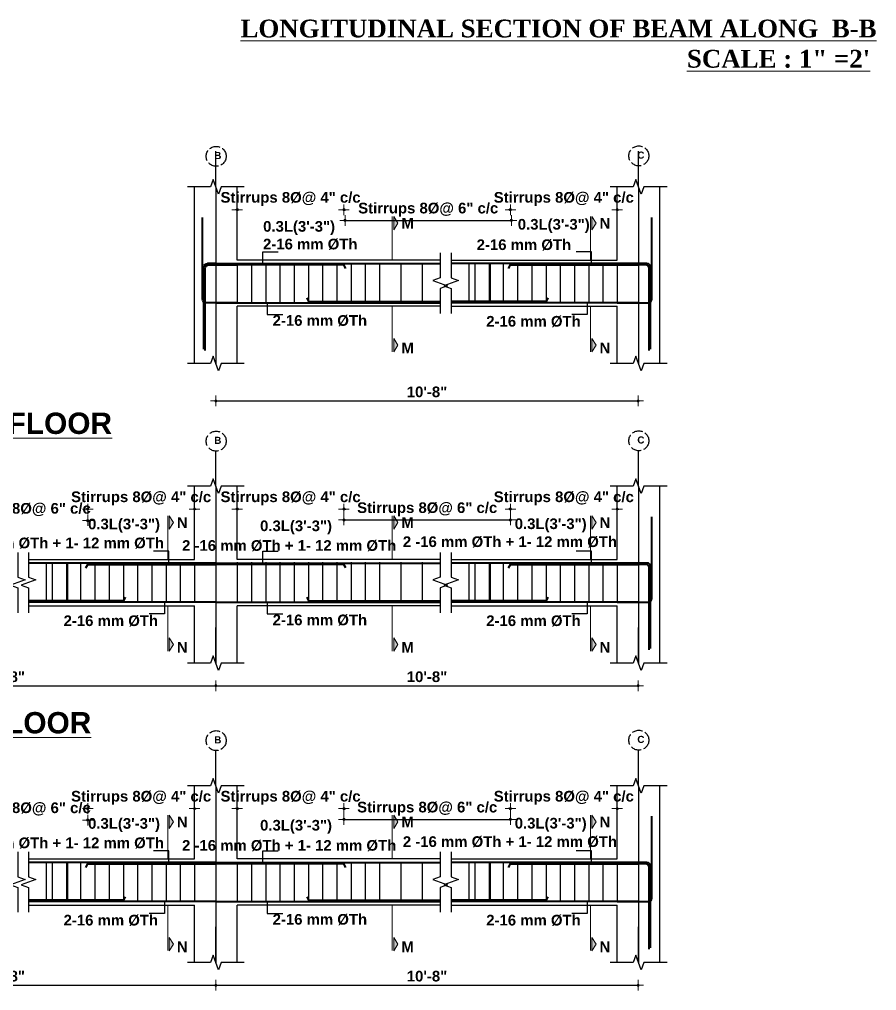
# Model space of a CAD drawing. Header units: inches. Extents: x 85856 to 287200, y -126184 to 75211.
# Drawn here: x 181418 to 181900, y -24128 to -23582 of the extents above; entities that cross this region are included whole.
import ezdxf
from ezdxf.enums import TextEntityAlignment as Align

# ---------------------------------------------------------------- set-up
doc = ezdxf.new("R2010")
doc.units = ezdxf.units.IN
doc.header["$LTSCALE"] = 0.5
doc.header["$MEASUREMENT"] = 0
doc.header["$PDMODE"] = 66
doc.linetypes.add('ACAD_ISO02W100', pattern=[15, 12, -3])
for name, color, linetype, lineweight in [('BAR', 5, 'Continuous', 40), ('dimension', 100, 'Continuous', 13), ('HATCH1', 4, 'ACAD_ISO02W100', 13), ('TEXT', 220, 'Continuous', 9)]:
    doc.layers.add(name, color=color, linetype=linetype, lineweight=lineweight)
doc.layers.add('STIRRUP', color=10, linetype='Continuous')
doc.styles.add('1.8 str', font='times.ttf', dxfattribs={"width": 0.8, "height": 6})
doc.styles.add('STYLE1', font='arialbd.ttf')
doc.dimstyles.new('1.4', dxfattribs={"dimscale": 0, "dimtxt": 6, "dimasz": 0.5, "dimexe": 2, "dimexo": 9, "dimgap": 2, "dimtad": 1, "dimdec": 0, "dimlfac": 0.5, "dimzin": 3, "dimdsep": 46, "dimlunit": 4, "dimtxsty": '1.8 str', "dimblk": 'DIM', "dimcen": 3, "dimdle": 3, "dimse1": 1, "dimse2": 1, "dimclrd": 256, "dimclre": 256, "dimclrt": 7, "dimadec": 1, "dimazin": 2, "dimtfac": 1, "dimtdec": 0, "dimtix": 1, "dimtofl": 0, "dimtmove": 2, "dimatfit": 3, "dimldrblk": 'arrow', "dimfxl": 2, "dimfrac": 2, "dimtolj": 2, "dimtzin": 0, "dimarcsym": 0})

# ---------------------------------------------------------------- blocks, each defined once
blk = doc.blocks.new('DIM')
at = {"layer": 'dimension'}
h = blk.add_hatch(color=256, dxfattribs=at)
h.paths.add_polyline_path([(0, 1.3), (0, 0), (1.3, 0, 0.414214)])
h.paths.add_polyline_path([(1.3, 0), (0, 0), (0, -1.3, 0.414214)])
h.paths.add_polyline_path([(0, 0), (-1.3, 0, 0.414214), (0, -1.3)])
h.paths.add_polyline_path([(0, 1.3, 0.414214), (-1.3, 0), (0, 0)])
for p, q in [((-6, 0), (6, 0)), ((0, 6), (0, -6))]:
    blk.add_line(p, q, dxfattribs=at)
blk.add_circle((0, 0), 1.28, dxfattribs=at)
blk = doc.blocks.new('*D1007')
at = {"layer": 'Defpoints', "color": 0, "ltscale": 10, "transparency": 16777216}
for p in [(181456.49, -24031.89), (181381.14, -24048.43), (181456.49, -24062.94)]:
    blk.add_point(p, dxfattribs=at)
at = {"layer": 'dimension', "lineweight": -2, "ltscale": 10, "transparency": 16777216}
for p, q in [((181380.64, -24031.89), (181380.14, -24031.89)), ((181456.99, -24031.89), (181457.49, -24031.89))]:
    blk.add_line(p, q, dxfattribs=at)
at = {"layer": 'dimension', "lineweight": -2, "ltscale": 10, "transparency": 16777216, "xscale": 0.5, "yscale": 0.5, "zscale": 0.5}
blk.add_blockref('DIM', (181381.14, -24031.89), dxfattribs=at)
at = {"layer": 'dimension', "lineweight": -2, "ltscale": 10, "transparency": 16777216, "xscale": 0.5, "yscale": 0.5, "zscale": 0.5, "rotation": 180}
blk.add_blockref('DIM', (181456.49, -24031.89), dxfattribs=at)
at = {"layer": 'dimension', "color": 7, "ltscale": 10, "transparency": 16777216, "insert": (181418.82, -24025.86), "char_height": 6, "attachment_point": 5, "style": 'STYLE1'}
blk.add_mtext('\\A2;Stirrups 8%%C@ 6" c/c', dxfattribs=at)
blk = doc.blocks.new('arrow')
at = {"layer": 'dimension'}
blk.add_lwpolyline([(1.2, 0, 0, 2.1, 0), (-2.3, 0, 0, 0, 0), (1.2, 0, 0, 0, 0)], format="xyseb", dxfattribs=at)
blk = doc.blocks.new('*D1008')
at = {"layer": 'Defpoints', "color": 0, "ltscale": 10, "transparency": 16777216}
for p in [(181516.49, -24025.4), (181516.49, -24038.94), (181456.49, -24056.45)]:
    blk.add_point(p, dxfattribs=at)
at = {"layer": 'dimension', "lineweight": -2, "ltscale": 10, "transparency": 16777216}
for p, q in [((181455.99, -24025.4), (181455.49, -24025.4)), ((181516.99, -24025.4), (181517.49, -24025.4))]:
    blk.add_line(p, q, dxfattribs=at)
at = {"layer": 'dimension', "lineweight": -2, "ltscale": 10, "transparency": 16777216, "xscale": 0.5, "yscale": 0.5, "zscale": 0.5}
blk.add_blockref('DIM', (181456.49, -24025.4), dxfattribs=at)
at = {"layer": 'dimension', "lineweight": -2, "ltscale": 10, "transparency": 16777216, "xscale": 0.5, "yscale": 0.5, "zscale": 0.5, "rotation": 180}
blk.add_blockref('DIM', (181516.49, -24025.4), dxfattribs=at)
at = {"layer": 'dimension', "color": 7, "ltscale": 10, "transparency": 16777216, "insert": (181486.49, -24019.37), "char_height": 6, "attachment_point": 5, "style": 'STYLE1'}
blk.add_mtext('\\A2;Stirrups 8%%C@ 4" c/c', dxfattribs=at)
blk = doc.blocks.new('*D1009')
at = {"layer": 'Defpoints', "color": 0, "ltscale": 10, "transparency": 16777216}
for p in [(181540.49, -24025.4), (181540.49, -24038.94), (181600.49, -24056.45)]:
    blk.add_point(p, dxfattribs=at)
at = {"layer": 'dimension', "lineweight": -2, "ltscale": 10, "transparency": 16777216}
for p, q in [((181539.99, -24025.4), (181539.49, -24025.4)), ((181600.99, -24025.4), (181601.49, -24025.4))]:
    blk.add_line(p, q, dxfattribs=at)
at = {"layer": 'dimension', "lineweight": -2, "ltscale": 10, "transparency": 16777216, "xscale": 0.5, "yscale": 0.5, "zscale": 0.5}
blk.add_blockref('DIM', (181540.49, -24025.4), dxfattribs=at)
at = {"layer": 'dimension', "lineweight": -2, "ltscale": 10, "transparency": 16777216, "xscale": 0.5, "yscale": 0.5, "zscale": 0.5, "rotation": 180}
blk.add_blockref('DIM', (181600.49, -24025.4), dxfattribs=at)
at = {"layer": 'dimension', "color": 7, "ltscale": 10, "transparency": 16777216, "insert": (181570.49, -24019.37), "char_height": 6, "attachment_point": 5, "style": 'STYLE1'}
blk.add_mtext('\\A2;Stirrups 8%%C@ 4" c/c', dxfattribs=at)
blk = doc.blocks.new('*D1010')
at = {"layer": 'Defpoints', "color": 0, "ltscale": 10, "transparency": 16777216}
for p in [(181754.06, -24025.4), (181754.06, -24038.94), (181694.06, -24056.45)]:
    blk.add_point(p, dxfattribs=at)
at = {"layer": 'dimension', "lineweight": -2, "ltscale": 10, "transparency": 16777216}
for p, q in [((181693.56, -24025.4), (181693.06, -24025.4)), ((181754.56, -24025.4), (181755.06, -24025.4))]:
    blk.add_line(p, q, dxfattribs=at)
at = {"layer": 'dimension', "lineweight": -2, "ltscale": 10, "transparency": 16777216, "xscale": 0.5, "yscale": 0.5, "zscale": 0.5}
blk.add_blockref('DIM', (181694.06, -24025.4), dxfattribs=at)
at = {"layer": 'dimension', "lineweight": -2, "ltscale": 10, "transparency": 16777216, "xscale": 0.5, "yscale": 0.5, "zscale": 0.5, "rotation": 180}
blk.add_blockref('DIM', (181754.06, -24025.4), dxfattribs=at)
at = {"layer": 'dimension', "color": 7, "ltscale": 10, "transparency": 16777216, "insert": (181724.06, -24019.37), "char_height": 6, "attachment_point": 5, "style": 'STYLE1'}
blk.add_mtext('\\A2;Stirrups 8%%C@ 4" c/c', dxfattribs=at)
blk = doc.blocks.new('*D1011')
at = {"layer": 'Defpoints', "color": 0, "ltscale": 10, "transparency": 16777216}
for p in [(181694.06, -24031.52), (181600.49, -24062.94), (181694.06, -24062.94)]:
    blk.add_point(p, dxfattribs=at)
at = {"layer": 'dimension', "lineweight": -2, "ltscale": 10, "transparency": 16777216}
blk.add_line((181600.99, -24031.52), (181693.56, -24031.52), dxfattribs=at)
at = {"layer": 'dimension', "lineweight": -2, "ltscale": 10, "transparency": 16777216, "xscale": 0.5, "yscale": 0.5, "zscale": 0.5, "rotation": 180}
blk.add_blockref('DIM', (181600.49, -24031.52), dxfattribs=at)
at = {"layer": 'dimension', "lineweight": -2, "ltscale": 10, "transparency": 16777216, "xscale": 0.5, "yscale": 0.5, "zscale": 0.5}
blk.add_blockref('DIM', (181694.06, -24031.52), dxfattribs=at)
at = {"layer": 'dimension', "color": 7, "ltscale": 10, "transparency": 16777216, "insert": (181647.28, -24025.49), "char_height": 6, "attachment_point": 5, "style": 'STYLE1'}
blk.add_mtext('\\A2;Stirrups 8%%C@ 6" c/c', dxfattribs=at)
blk = doc.blocks.new('*D1013')
at = {"layer": 'Defpoints', "color": 0, "ltscale": 10, "transparency": 16777216}
for p in [(181456.49, -23863.59), (181381.14, -23880.14), (181456.49, -23894.65)]:
    blk.add_point(p, dxfattribs=at)
at = {"layer": 'dimension', "lineweight": -2, "ltscale": 10, "transparency": 16777216}
for p, q in [((181380.64, -23863.59), (181380.14, -23863.59)), ((181456.99, -23863.59), (181457.49, -23863.59))]:
    blk.add_line(p, q, dxfattribs=at)
at = {"layer": 'dimension', "lineweight": -2, "ltscale": 10, "transparency": 16777216, "xscale": 0.5, "yscale": 0.5, "zscale": 0.5}
blk.add_blockref('DIM', (181381.14, -23863.59), dxfattribs=at)
at = {"layer": 'dimension', "lineweight": -2, "ltscale": 10, "transparency": 16777216, "xscale": 0.5, "yscale": 0.5, "zscale": 0.5, "rotation": 180}
blk.add_blockref('DIM', (181456.49, -23863.59), dxfattribs=at)
at = {"layer": 'dimension', "color": 7, "ltscale": 10, "transparency": 16777216, "insert": (181418.82, -23857.57), "char_height": 6, "attachment_point": 5, "style": 'STYLE1'}
blk.add_mtext('\\A2;Stirrups 8%%C@ 6" c/c', dxfattribs=at)
blk = doc.blocks.new('*D1014')
at = {"layer": 'Defpoints', "color": 0, "ltscale": 10, "transparency": 16777216}
for p in [(181516.49, -23857.1), (181516.49, -23870.65), (181456.49, -23888.16)]:
    blk.add_point(p, dxfattribs=at)
at = {"layer": 'dimension', "lineweight": -2, "ltscale": 10, "transparency": 16777216}
for p, q in [((181455.99, -23857.1), (181455.49, -23857.1)), ((181516.99, -23857.1), (181517.49, -23857.1))]:
    blk.add_line(p, q, dxfattribs=at)
at = {"layer": 'dimension', "lineweight": -2, "ltscale": 10, "transparency": 16777216, "xscale": 0.5, "yscale": 0.5, "zscale": 0.5}
blk.add_blockref('DIM', (181456.49, -23857.1), dxfattribs=at)
at = {"layer": 'dimension', "lineweight": -2, "ltscale": 10, "transparency": 16777216, "xscale": 0.5, "yscale": 0.5, "zscale": 0.5, "rotation": 180}
blk.add_blockref('DIM', (181516.49, -23857.1), dxfattribs=at)
at = {"layer": 'dimension', "color": 7, "ltscale": 10, "transparency": 16777216, "insert": (181486.49, -23851.08), "char_height": 6, "attachment_point": 5, "style": 'STYLE1'}
blk.add_mtext('\\A2;Stirrups 8%%C@ 4" c/c', dxfattribs=at)
blk = doc.blocks.new('*D1015')
at = {"layer": 'Defpoints', "color": 0, "ltscale": 10, "transparency": 16777216}
for p in [(181540.49, -23857.1), (181540.49, -23870.65), (181600.49, -23888.16)]:
    blk.add_point(p, dxfattribs=at)
at = {"layer": 'dimension', "lineweight": -2, "ltscale": 10, "transparency": 16777216}
for p, q in [((181539.99, -23857.1), (181539.49, -23857.1)), ((181600.99, -23857.1), (181601.49, -23857.1))]:
    blk.add_line(p, q, dxfattribs=at)
at = {"layer": 'dimension', "lineweight": -2, "ltscale": 10, "transparency": 16777216, "xscale": 0.5, "yscale": 0.5, "zscale": 0.5}
blk.add_blockref('DIM', (181540.49, -23857.1), dxfattribs=at)
at = {"layer": 'dimension', "lineweight": -2, "ltscale": 10, "transparency": 16777216, "xscale": 0.5, "yscale": 0.5, "zscale": 0.5, "rotation": 180}
blk.add_blockref('DIM', (181600.49, -23857.1), dxfattribs=at)
at = {"layer": 'dimension', "color": 7, "ltscale": 10, "transparency": 16777216, "insert": (181570.49, -23851.08), "char_height": 6, "attachment_point": 5, "style": 'STYLE1'}
blk.add_mtext('\\A2;Stirrups 8%%C@ 4" c/c', dxfattribs=at)
blk = doc.blocks.new('*D1016')
at = {"layer": 'Defpoints', "color": 0, "ltscale": 10, "transparency": 16777216}
for p in [(181754.06, -23857.1), (181754.06, -23870.65), (181694.06, -23888.16)]:
    blk.add_point(p, dxfattribs=at)
at = {"layer": 'dimension', "lineweight": -2, "ltscale": 10, "transparency": 16777216}
for p, q in [((181693.56, -23857.1), (181693.06, -23857.1)), ((181754.56, -23857.1), (181755.06, -23857.1))]:
    blk.add_line(p, q, dxfattribs=at)
at = {"layer": 'dimension', "lineweight": -2, "ltscale": 10, "transparency": 16777216, "xscale": 0.5, "yscale": 0.5, "zscale": 0.5}
blk.add_blockref('DIM', (181694.06, -23857.1), dxfattribs=at)
at = {"layer": 'dimension', "lineweight": -2, "ltscale": 10, "transparency": 16777216, "xscale": 0.5, "yscale": 0.5, "zscale": 0.5, "rotation": 180}
blk.add_blockref('DIM', (181754.06, -23857.1), dxfattribs=at)
at = {"layer": 'dimension', "color": 7, "ltscale": 10, "transparency": 16777216, "insert": (181724.06, -23851.08), "char_height": 6, "attachment_point": 5, "style": 'STYLE1'}
blk.add_mtext('\\A2;Stirrups 8%%C@ 4" c/c', dxfattribs=at)
blk = doc.blocks.new('*D1017')
at = {"layer": 'Defpoints', "color": 0, "ltscale": 10, "transparency": 16777216}
for p in [(181694.06, -23863.22), (181600.49, -23894.65), (181694.06, -23894.65)]:
    blk.add_point(p, dxfattribs=at)
at = {"layer": 'dimension', "lineweight": -2, "ltscale": 10, "transparency": 16777216}
blk.add_line((181600.99, -23863.22), (181693.56, -23863.22), dxfattribs=at)
at = {"layer": 'dimension', "lineweight": -2, "ltscale": 10, "transparency": 16777216, "xscale": 0.5, "yscale": 0.5, "zscale": 0.5, "rotation": 180}
blk.add_blockref('DIM', (181600.49, -23863.22), dxfattribs=at)
at = {"layer": 'dimension', "lineweight": -2, "ltscale": 10, "transparency": 16777216, "xscale": 0.5, "yscale": 0.5, "zscale": 0.5}
blk.add_blockref('DIM', (181694.06, -23863.22), dxfattribs=at)
at = {"layer": 'dimension', "color": 7, "ltscale": 10, "transparency": 16777216, "insert": (181647.28, -23857.2), "char_height": 6, "attachment_point": 5, "style": 'STYLE1'}
blk.add_mtext('\\A2;Stirrups 8%%C@ 6" c/c', dxfattribs=at)
blk = doc.blocks.new('*D1042')
at = {"layer": 'Defpoints', "color": 0, "ltscale": 10, "transparency": 16777216}
for p in [(181291.14, -24111.89), (181528.49, -24111.89), (181528.49, -24124.7)]:
    blk.add_point(p, dxfattribs=at)
at = {"layer": 'dimension', "lineweight": -2, "ltscale": 10, "transparency": 16777216}
blk.add_line((181291.64, -24124.7), (181527.99, -24124.7), dxfattribs=at)
at = {"layer": 'dimension', "lineweight": -2, "ltscale": 10, "transparency": 16777216, "xscale": 0.5, "yscale": 0.5, "zscale": 0.5, "rotation": 180}
blk.add_blockref('DIM', (181291.14, -24124.7), dxfattribs=at)
at = {"layer": 'dimension', "lineweight": -2, "ltscale": 10, "transparency": 16777216, "xscale": 0.5, "yscale": 0.5, "zscale": 0.5}
blk.add_blockref('DIM', (181528.49, -24124.7), dxfattribs=at)
at = {"layer": 'dimension', "color": 7, "ltscale": 10, "transparency": 16777216, "insert": (181409.82, -24119.64), "char_height": 6, "attachment_point": 5, "style": 'STYLE1'}
blk.add_mtext('\\A2;10\'-8"', dxfattribs=at)
blk = doc.blocks.new('*D1043')
at = {"layer": 'Defpoints', "color": 0, "ltscale": 10, "transparency": 16777216}
for p in [(181528.49, -24111.89), (181765.85, -24111.89), (181765.85, -24124.7)]:
    blk.add_point(p, dxfattribs=at)
at = {"layer": 'dimension', "lineweight": -2, "ltscale": 10, "transparency": 16777216}
blk.add_line((181528.99, -24124.7), (181765.35, -24124.7), dxfattribs=at)
at = {"layer": 'dimension', "lineweight": -2, "ltscale": 10, "transparency": 16777216, "xscale": 0.5, "yscale": 0.5, "zscale": 0.5, "rotation": 180}
blk.add_blockref('DIM', (181528.49, -24124.7), dxfattribs=at)
at = {"layer": 'dimension', "lineweight": -2, "ltscale": 10, "transparency": 16777216, "xscale": 0.5, "yscale": 0.5, "zscale": 0.5}
blk.add_blockref('DIM', (181765.85, -24124.7), dxfattribs=at)
at = {"layer": 'dimension', "color": 7, "ltscale": 10, "transparency": 16777216, "insert": (181647.17, -24119.64), "char_height": 6, "attachment_point": 5, "style": 'STYLE1'}
blk.add_mtext('\\A2;10\'-8"', dxfattribs=at)
blk = doc.blocks.new('*D1044')
at = {"layer": 'Defpoints', "color": 0, "ltscale": 10, "transparency": 16777216}
for p in [(181291.14, -23943.6), (181528.49, -23943.6), (181528.49, -23956.41)]:
    blk.add_point(p, dxfattribs=at)
at = {"layer": 'dimension', "lineweight": -2, "ltscale": 10, "transparency": 16777216}
blk.add_line((181291.64, -23956.41), (181527.99, -23956.41), dxfattribs=at)
at = {"layer": 'dimension', "lineweight": -2, "ltscale": 10, "transparency": 16777216, "xscale": 0.5, "yscale": 0.5, "zscale": 0.5, "rotation": 180}
blk.add_blockref('DIM', (181291.14, -23956.41), dxfattribs=at)
at = {"layer": 'dimension', "lineweight": -2, "ltscale": 10, "transparency": 16777216, "xscale": 0.5, "yscale": 0.5, "zscale": 0.5}
blk.add_blockref('DIM', (181528.49, -23956.41), dxfattribs=at)
at = {"layer": 'dimension', "color": 7, "ltscale": 10, "transparency": 16777216, "insert": (181409.82, -23951.35), "char_height": 6, "attachment_point": 5, "style": 'STYLE1'}
blk.add_mtext('\\A2;10\'-8"', dxfattribs=at)
blk = doc.blocks.new('*D1045')
at = {"layer": 'Defpoints', "color": 0, "ltscale": 10, "transparency": 16777216}
for p in [(181528.49, -23943.6), (181765.85, -23943.6), (181765.85, -23956.41)]:
    blk.add_point(p, dxfattribs=at)
at = {"layer": 'dimension', "lineweight": -2, "ltscale": 10, "transparency": 16777216}
blk.add_line((181528.99, -23956.41), (181765.35, -23956.41), dxfattribs=at)
at = {"layer": 'dimension', "lineweight": -2, "ltscale": 10, "transparency": 16777216, "xscale": 0.5, "yscale": 0.5, "zscale": 0.5, "rotation": 180}
blk.add_blockref('DIM', (181528.49, -23956.41), dxfattribs=at)
at = {"layer": 'dimension', "lineweight": -2, "ltscale": 10, "transparency": 16777216, "xscale": 0.5, "yscale": 0.5, "zscale": 0.5}
blk.add_blockref('DIM', (181765.85, -23956.41), dxfattribs=at)
at = {"layer": 'dimension', "color": 7, "ltscale": 10, "transparency": 16777216, "insert": (181647.17, -23951.35), "char_height": 6, "attachment_point": 5, "style": 'STYLE1'}
blk.add_mtext('\\A2;10\'-8"', dxfattribs=at)
blk = doc.blocks.new('*D1046')
at = {"layer": 'Defpoints', "color": 0, "ltscale": 10, "transparency": 16777216}
for p in [(181540.49, -23688.81), (181540.49, -23702.35), (181600.49, -23719.87)]:
    blk.add_point(p, dxfattribs=at)
at = {"layer": 'dimension', "lineweight": -2, "ltscale": 10, "transparency": 16777216}
for p, q in [((181539.99, -23688.81), (181539.49, -23688.81)), ((181600.99, -23688.81), (181601.49, -23688.81))]:
    blk.add_line(p, q, dxfattribs=at)
at = {"layer": 'dimension', "lineweight": -2, "ltscale": 10, "transparency": 16777216, "xscale": 0.5, "yscale": 0.5, "zscale": 0.5}
blk.add_blockref('DIM', (181540.49, -23688.81), dxfattribs=at)
at = {"layer": 'dimension', "lineweight": -2, "ltscale": 10, "transparency": 16777216, "xscale": 0.5, "yscale": 0.5, "zscale": 0.5, "rotation": 180}
blk.add_blockref('DIM', (181600.49, -23688.81), dxfattribs=at)
at = {"layer": 'dimension', "color": 7, "ltscale": 10, "transparency": 16777216, "insert": (181570.49, -23682.79), "char_height": 6, "attachment_point": 5, "style": 'STYLE1'}
blk.add_mtext('\\A2;Stirrups 8%%C@ 4" c/c', dxfattribs=at)
blk = doc.blocks.new('*D1047')
at = {"layer": 'Defpoints', "color": 0, "ltscale": 10, "transparency": 16777216}
for p in [(181754.06, -23688.81), (181754.06, -23702.35), (181694.06, -23719.87)]:
    blk.add_point(p, dxfattribs=at)
at = {"layer": 'dimension', "lineweight": -2, "ltscale": 10, "transparency": 16777216}
for p, q in [((181693.56, -23688.81), (181693.06, -23688.81)), ((181754.56, -23688.81), (181755.06, -23688.81))]:
    blk.add_line(p, q, dxfattribs=at)
at = {"layer": 'dimension', "lineweight": -2, "ltscale": 10, "transparency": 16777216, "xscale": 0.5, "yscale": 0.5, "zscale": 0.5}
blk.add_blockref('DIM', (181694.06, -23688.81), dxfattribs=at)
at = {"layer": 'dimension', "lineweight": -2, "ltscale": 10, "transparency": 16777216, "xscale": 0.5, "yscale": 0.5, "zscale": 0.5, "rotation": 180}
blk.add_blockref('DIM', (181754.06, -23688.81), dxfattribs=at)
at = {"layer": 'dimension', "color": 7, "ltscale": 10, "transparency": 16777216, "insert": (181724.06, -23682.79), "char_height": 6, "attachment_point": 5, "style": 'STYLE1'}
blk.add_mtext('\\A2;Stirrups 8%%C@ 4" c/c', dxfattribs=at)
blk = doc.blocks.new('*D1048')
at = {"layer": 'Defpoints', "color": 0, "ltscale": 10, "transparency": 16777216}
for p in [(181694.64, -23694.84), (181601.08, -23726.27), (181694.64, -23726.27)]:
    blk.add_point(p, dxfattribs=at)
at = {"layer": 'dimension', "lineweight": -2, "ltscale": 10, "transparency": 16777216}
blk.add_line((181601.58, -23694.84), (181694.14, -23694.84), dxfattribs=at)
at = {"layer": 'dimension', "lineweight": -2, "ltscale": 10, "transparency": 16777216, "xscale": 0.5, "yscale": 0.5, "zscale": 0.5, "rotation": 180}
blk.add_blockref('DIM', (181601.08, -23694.84), dxfattribs=at)
at = {"layer": 'dimension', "lineweight": -2, "ltscale": 10, "transparency": 16777216, "xscale": 0.5, "yscale": 0.5, "zscale": 0.5}
blk.add_blockref('DIM', (181694.64, -23694.84), dxfattribs=at)
at = {"layer": 'dimension', "color": 7, "ltscale": 10, "transparency": 16777216, "insert": (181647.86, -23688.82), "char_height": 6, "attachment_point": 5, "style": 'STYLE1'}
blk.add_mtext('\\A2;Stirrups 8%%C@ 6" c/c', dxfattribs=at)
blk = doc.blocks.new('*D1049')
at = {"layer": 'Defpoints', "color": 0, "ltscale": 10, "transparency": 16777216}
for p in [(181528.49, -23783.5), (181765.85, -23783.5), (181765.85, -23796.31)]:
    blk.add_point(p, dxfattribs=at)
at = {"layer": 'dimension', "lineweight": -2, "ltscale": 10, "transparency": 16777216}
blk.add_line((181528.99, -23796.31), (181765.35, -23796.31), dxfattribs=at)
at = {"layer": 'dimension', "lineweight": -2, "ltscale": 10, "transparency": 16777216, "xscale": 0.5, "yscale": 0.5, "zscale": 0.5, "rotation": 180}
blk.add_blockref('DIM', (181528.49, -23796.31), dxfattribs=at)
at = {"layer": 'dimension', "lineweight": -2, "ltscale": 10, "transparency": 16777216, "xscale": 0.5, "yscale": 0.5, "zscale": 0.5}
blk.add_blockref('DIM', (181765.85, -23796.31), dxfattribs=at)
at = {"layer": 'dimension', "color": 7, "ltscale": 10, "transparency": 16777216, "insert": (181647.17, -23791.25), "char_height": 6, "attachment_point": 5, "style": 'STYLE1'}
blk.add_mtext('\\A2;10\'-8"', dxfattribs=at)

msp = doc.modelspace()

# ---------------------------------------------------------------- hatches: boundary and pattern name
at = {"layer": 'TEXT', "ltscale": 10}
for points in [[(181628.48, -23692.57), (181628.48, -23700.07), (181630.79, -23696.32)], [(181739.86, -23692.57), (181739.86, -23700.07), (181742.17, -23696.32)], [(181628.48, -23768.71), (181628.48, -23761.21), (181630.79, -23764.96)], [(181739.86, -23768.71), (181739.86, -23761.21), (181742.17, -23764.96)], [(181502.29, -23860.86), (181502.29, -23868.36), (181504.6, -23864.61)], [(181628.48, -23860.86), (181628.48, -23868.36), (181630.79, -23864.61)], [(181739.86, -23860.86), (181739.86, -23868.36), (181742.17, -23864.61)], [(181502.29, -23937), (181502.29, -23929.5), (181504.6, -23933.25)], [(181628.48, -23937), (181628.48, -23929.5), (181630.79, -23933.25)], [(181739.86, -23937), (181739.86, -23929.5), (181742.17, -23933.25)], [(181502.29, -24029.15), (181502.29, -24036.66), (181504.6, -24032.91)], [(181628.48, -24029.15), (181628.48, -24036.66), (181630.79, -24032.91)], [(181739.86, -24029.15), (181739.86, -24036.66), (181742.17, -24032.91)], [(181502.29, -24105.29), (181502.29, -24097.79), (181504.6, -24101.54)], [(181628.48, -24105.29), (181628.48, -24097.79), (181630.79, -24101.54)], [(181739.86, -24105.29), (181739.86, -24097.79), (181742.17, -24101.54)]]:
    msp.add_hatch(color=256, dxfattribs=at).paths.add_polyline_path(points)

# ---------------------------------------------------------------- linework, layer by layer
for p, q in [((181528.49, -23675.95), (181528.49, -23656)), ((181766.06, -23675.95), (181766.06, -23656)), ((181528.49, -23675.95), (181528.49, -23775.31)), ((181766.06, -23675.95), (181766.06, -23775.31)), ((181528.49, -23844.24), (181528.49, -23824.29)), ((181766.06, -23844.24), (181766.06, -23824.29)), ((181528.49, -23844.24), (181528.49, -23943.6)), ((181766.06, -23844.24), (181766.06, -23943.6)), ((181528.49, -23943.6), (181528.49, -23923.65)), ((181766.06, -23943.6), (181766.06, -23923.65)), ((181528.49, -24012.54), (181528.49, -23992.58)), ((181766.06, -24012.54), (181766.06, -23992.58)), ((181528.49, -24012.54), (181528.49, -24111.89)), ((181766.06, -24012.54), (181766.06, -24111.89)), ((181528.49, -24111.89), (181528.49, -24091.94)), ((181766.06, -24111.89), (181766.06, -24091.94))]:
    msp.add_line(p, q)
at = {"ltscale": 10}
for p, q in [((181516.49, -23775.31), (181516.49, -23675.95)), ((181540.49, -23717.12), (181540.49, -23675.95)), ((181754.06, -23717.12), (181754.06, -23675.95)), ((181778.06, -23719.87), (181778.06, -23675.95)), ((181654.49, -23717.12), (181540.49, -23717.12)), ((181660.71, -23717.12), (181754.06, -23717.12)), ((181778.06, -23775.31), (181778.06, -23719.87)), ((181654.49, -23743.12), (181540.49, -23743.12)), ((181540.49, -23775.31), (181540.49, -23743.12)), ((181660.71, -23743.12), (181754.06, -23743.12)), ((181754.06, -23775.31), (181754.06, -23743.12)), ((181516.49, -23885.41), (181516.49, -23844.24)), ((181540.49, -23885.41), (181540.49, -23844.24)), ((181754.06, -23885.41), (181754.06, -23844.24)), ((181778.06, -23888.16), (181778.06, -23844.24)), ((181423.14, -23885.41), (181516.49, -23885.41)), ((181654.49, -23885.41), (181540.49, -23885.41)), ((181660.71, -23885.41), (181754.06, -23885.41)), ((181778.06, -23943.6), (181778.06, -23888.16)), ((181423.14, -23911.41), (181516.49, -23911.41)), ((181516.49, -23943.6), (181516.49, -23911.41)), ((181654.49, -23911.41), (181540.49, -23911.41)), ((181540.49, -23943.6), (181540.49, -23911.41)), ((181660.71, -23911.41), (181754.06, -23911.41)), ((181754.06, -23943.6), (181754.06, -23911.41)), ((181516.49, -24053.7), (181516.49, -24012.54)), ((181540.49, -24053.7), (181540.49, -24012.54)), ((181754.06, -24053.7), (181754.06, -24012.54)), ((181778.06, -24056.45), (181778.06, -24012.54)), ((181423.14, -24053.7), (181516.49, -24053.7)), ((181654.49, -24053.7), (181540.49, -24053.7)), ((181660.71, -24053.7), (181754.06, -24053.7)), ((181778.06, -24111.89), (181778.06, -24056.45)), ((181423.14, -24079.7), (181516.49, -24079.7)), ((181516.49, -24111.89), (181516.49, -24079.7)), ((181654.49, -24079.7), (181540.49, -24079.7)), ((181540.49, -24111.89), (181540.49, -24079.7)), ((181660.71, -24079.7), (181754.06, -24079.7)), ((181754.06, -24111.89), (181754.06, -24079.7))]:
    msp.add_line(p, q, dxfattribs=at)
at = {"linetype": 'Continuous', "ltscale": 10}
for points in [[(181544.49, -23675.95), (181531.49, -23675.95), (181529.99, -23680.07), (181526.99, -23671.83), (181525.49, -23675.95), (181512.49, -23675.95)], [(181782.06, -23675.95), (181769.06, -23675.95), (181767.56, -23680.07), (181764.56, -23671.83), (181763.06, -23675.95), (181750.06, -23675.95)], [(181654.49, -23713.12), (181654.49, -23727.12), (181650.37, -23728.62), (181658.62, -23731.62), (181654.49, -23733.12), (181654.49, -23747.12)], [(181654.49, -23713.12), (181654.49, -23727.12), (181650.37, -23728.62), (181658.62, -23731.62), (181654.49, -23733.12), (181654.49, -23747.12)], [(181660.71, -23713.12), (181660.71, -23727.12), (181664.83, -23728.62), (181656.59, -23731.62), (181660.71, -23733.12), (181660.71, -23747.12)], [(181660.71, -23713.12), (181660.71, -23727.12), (181664.83, -23728.62), (181656.59, -23731.62), (181660.71, -23733.12), (181660.71, -23747.12)], [(181544.49, -23775.31), (181531.49, -23775.31), (181529.99, -23779.43), (181526.99, -23771.19), (181525.49, -23775.31), (181512.49, -23775.31)], [(181782.06, -23775.31), (181769.06, -23775.31), (181767.56, -23779.43), (181764.56, -23771.19), (181763.06, -23775.31), (181750.06, -23775.31)], [(181544.49, -23844.24), (181531.49, -23844.24), (181529.99, -23848.37), (181526.99, -23840.12), (181525.49, -23844.24), (181512.49, -23844.24)], [(181782.06, -23844.24), (181769.06, -23844.24), (181767.56, -23848.37), (181764.56, -23840.12), (181763.06, -23844.24), (181750.06, -23844.24)], [(181417.14, -23881.41), (181417.14, -23895.41), (181421.26, -23896.91), (181413.02, -23899.91), (181417.14, -23901.41), (181417.14, -23915.41)], [(181417.14, -23881.41), (181417.14, -23895.41), (181421.26, -23896.91), (181413.02, -23899.91), (181417.14, -23901.41), (181417.14, -23915.41)], [(181423.14, -23881.41), (181423.14, -23895.41), (181427.26, -23896.91), (181419.02, -23899.91), (181423.14, -23901.41), (181423.14, -23915.41)], [(181423.14, -23881.41), (181423.14, -23895.41), (181427.26, -23896.91), (181419.02, -23899.91), (181423.14, -23901.41), (181423.14, -23915.41)], [(181654.49, -23881.41), (181654.49, -23895.41), (181650.37, -23896.91), (181658.62, -23899.91), (181654.49, -23901.41), (181654.49, -23915.41)], [(181654.49, -23881.41), (181654.49, -23895.41), (181650.37, -23896.91), (181658.62, -23899.91), (181654.49, -23901.41), (181654.49, -23915.41)], [(181660.71, -23881.41), (181660.71, -23895.41), (181664.83, -23896.91), (181656.59, -23899.91), (181660.71, -23901.41), (181660.71, -23915.41)], [(181660.71, -23881.41), (181660.71, -23895.41), (181664.83, -23896.91), (181656.59, -23899.91), (181660.71, -23901.41), (181660.71, -23915.41)], [(181544.49, -23943.6), (181531.49, -23943.6), (181529.99, -23947.72), (181526.99, -23939.48), (181525.49, -23943.6), (181512.49, -23943.6)], [(181782.06, -23943.6), (181769.06, -23943.6), (181767.56, -23947.72), (181764.56, -23939.48), (181763.06, -23943.6), (181750.06, -23943.6)], [(181544.49, -24012.54), (181531.49, -24012.54), (181529.99, -24016.66), (181526.99, -24008.42), (181525.49, -24012.54), (181512.49, -24012.54)], [(181782.06, -24012.54), (181769.06, -24012.54), (181767.56, -24016.66), (181764.56, -24008.42), (181763.06, -24012.54), (181750.06, -24012.54)], [(181417.14, -24049.7), (181417.14, -24063.7), (181421.26, -24065.2), (181413.02, -24068.2), (181417.14, -24069.7), (181417.14, -24083.7)], [(181417.14, -24049.7), (181417.14, -24063.7), (181421.26, -24065.2), (181413.02, -24068.2), (181417.14, -24069.7), (181417.14, -24083.7)], [(181423.14, -24049.7), (181423.14, -24063.7), (181427.26, -24065.2), (181419.02, -24068.2), (181423.14, -24069.7), (181423.14, -24083.7)], [(181423.14, -24049.7), (181423.14, -24063.7), (181427.26, -24065.2), (181419.02, -24068.2), (181423.14, -24069.7), (181423.14, -24083.7)], [(181654.49, -24049.7), (181654.49, -24063.7), (181650.37, -24065.2), (181658.62, -24068.2), (181654.49, -24069.7), (181654.49, -24083.7)], [(181654.49, -24049.7), (181654.49, -24063.7), (181650.37, -24065.2), (181658.62, -24068.2), (181654.49, -24069.7), (181654.49, -24083.7)], [(181660.71, -24049.7), (181660.71, -24063.7), (181664.83, -24065.2), (181656.59, -24068.2), (181660.71, -24069.7), (181660.71, -24083.7)], [(181660.71, -24049.7), (181660.71, -24063.7), (181664.83, -24065.2), (181656.59, -24068.2), (181660.71, -24069.7), (181660.71, -24083.7)], [(181544.49, -24111.89), (181531.49, -24111.89), (181529.99, -24116.01), (181526.99, -24107.77), (181525.49, -24111.89), (181512.49, -24111.89)], [(181782.06, -24111.89), (181769.06, -24111.89), (181767.56, -24116.01), (181764.56, -24107.77), (181763.06, -24111.89), (181750.06, -24111.89)]]:
    msp.add_lwpolyline(points, dxfattribs=at)
at = {"layer": 'BAR', "ltscale": 10}
for p, q in [((181528.49, -23719.12), (181523.76, -23719.12)), ((181528.49, -23719.12), (181654.49, -23719.12)), ((181766.06, -23719.12), (181660.71, -23719.12)), ((181528.49, -23741.12), (181522.49, -23741.12)), ((181528.49, -23741.12), (181654.49, -23741.12)), ((181766.06, -23741.12), (181660.71, -23741.12)), ((181528.49, -23887.41), (181423.14, -23887.41)), ((181528.49, -23887.41), (181654.49, -23887.41)), ((181766.06, -23887.41), (181660.71, -23887.41)), ((181528.49, -23909.41), (181423.14, -23909.41)), ((181528.49, -23909.41), (181654.49, -23909.41)), ((181766.06, -23909.41), (181660.71, -23909.41)), ((181528.49, -24055.7), (181423.14, -24055.7)), ((181528.49, -24055.7), (181654.49, -24055.7)), ((181766.06, -24055.7), (181660.71, -24055.7)), ((181528.49, -24077.7), (181423.14, -24077.7)), ((181528.49, -24077.7), (181654.49, -24077.7)), ((181766.06, -24077.7), (181660.71, -24077.7))]:
    msp.add_line(p, q, dxfattribs=at)
for points in [[(181540.49, -23741.12), (181523.01, -23741.12, -0.414214), (181520.99, -23739.1), (181520.99, -23693.12)], [(181754.06, -23741.12), (181771.55, -23741.12, 0.414214), (181773.56, -23739.1), (181773.56, -23693.12)], [(181521.74, -23767.12), (181521.74, -23721.13, -0.414214), (181523.76, -23719.12), (181540.49, -23719.12)], [(181522.49, -23767.87), (181522.49, -23721.88, -0.414214), (181524.51, -23719.87), (181540.49, -23719.87)], [(181772.81, -23767.12), (181772.81, -23721.13, 0.414214), (181770.8, -23719.12), (181754.06, -23719.12)], [(181772.06, -23767.87), (181772.06, -23721.88, 0.414214), (181770.05, -23719.87), (181754.06, -23719.87)], [(181754.06, -23909.41), (181771.55, -23909.41, 0.414214), (181773.56, -23907.39), (181773.56, -23861.41)], [(181772.81, -23935.41), (181772.81, -23889.43, 0.414214), (181770.8, -23887.41), (181754.06, -23887.41)], [(181772.06, -23936.16), (181772.06, -23890.18, 0.414214), (181770.05, -23888.16), (181754.06, -23888.16)], [(181754.06, -24077.7), (181771.55, -24077.7, 0.414214), (181773.56, -24075.69), (181773.56, -24029.7)], [(181772.81, -24103.7), (181772.81, -24057.72, 0.414214), (181770.8, -24055.7), (181754.06, -24055.7)], [(181772.06, -24104.45), (181772.06, -24058.47, 0.414214), (181770.05, -24056.45), (181754.06, -24056.45)]]:
    msp.add_lwpolyline(points, format="xyb", dxfattribs=at)
for points in [[(181524.51, -23719.87), (181528.49, -23719.87)], [(181601.54, -23721.87), (181600.49, -23719.87), (181528.49, -23719.87)], [(181693.02, -23721.87), (181694.06, -23719.87), (181766.06, -23719.87)], [(181579.54, -23738.37), (181580.49, -23740.37), (181654.49, -23740.37)], [(181715.02, -23738.37), (181714.06, -23740.37), (181660.71, -23740.37)], [(181455.45, -23890.16), (181456.49, -23888.16), (181528.49, -23888.16)], [(181601.54, -23890.16), (181600.49, -23888.16), (181528.49, -23888.16)], [(181693.02, -23890.16), (181694.06, -23888.16), (181766.06, -23888.16)], [(181477.45, -23906.66), (181476.49, -23908.66), (181423.14, -23908.66)], [(181579.54, -23906.66), (181580.49, -23908.66), (181654.49, -23908.66)], [(181715.02, -23906.66), (181714.06, -23908.66), (181660.71, -23908.66)], [(181455.45, -24058.45), (181456.49, -24056.45), (181528.49, -24056.45)], [(181601.54, -24058.45), (181600.49, -24056.45), (181528.49, -24056.45)], [(181693.02, -24058.45), (181694.06, -24056.45), (181766.06, -24056.45)], [(181477.45, -24074.95), (181476.49, -24076.95), (181423.14, -24076.95)], [(181579.54, -24074.95), (181580.49, -24076.95), (181654.49, -24076.95)], [(181715.02, -24074.95), (181714.06, -24076.95), (181660.71, -24076.95)]]:
    msp.add_lwpolyline(points, dxfattribs=at)
at = {"layer": 'dimension', "ltscale": 10}
for p, q in [((181627.63, -23717.12), (181627.63, -23692.62)), ((181739, -23717.12), (181739, -23692.62)), ((181627.63, -23768.66), (181627.63, -23743.12)), ((181739, -23768.66), (181739, -23743.12)), ((181501.44, -23885.41), (181501.44, -23860.91)), ((181627.63, -23885.41), (181627.63, -23860.91)), ((181739, -23885.41), (181739, -23860.91)), ((181501.44, -23936.95), (181501.44, -23911.41)), ((181627.63, -23936.95), (181627.63, -23911.41)), ((181739, -23936.95), (181739, -23911.41)), ((181501.44, -24053.7), (181501.44, -24029.2)), ((181627.63, -24053.7), (181627.63, -24029.2)), ((181739, -24053.7), (181739, -24029.2)), ((181501.44, -24105.25), (181501.44, -24079.7)), ((181627.63, -24105.25), (181627.63, -24079.7)), ((181739, -24105.25), (181739, -24079.7))]:
    msp.add_line(p, q, dxfattribs=at)
for points in [[(181628.48, -23700.07), (181628.48, -23692.57), (181630.79, -23696.32), (181628.48, -23700.07)], [(181739.86, -23700.07), (181739.86, -23692.57), (181742.17, -23696.32), (181739.86, -23700.07)], [(181502.29, -23868.36), (181502.29, -23860.86), (181504.6, -23864.61), (181502.29, -23868.36)], [(181628.48, -23868.36), (181628.48, -23860.86), (181630.79, -23864.61), (181628.48, -23868.36)], [(181739.86, -23868.36), (181739.86, -23860.86), (181742.17, -23864.61), (181739.86, -23868.36)], [(181502.29, -24036.66), (181502.29, -24029.15), (181504.6, -24032.91), (181502.29, -24036.66)], [(181628.48, -24036.66), (181628.48, -24029.15), (181630.79, -24032.91), (181628.48, -24036.66)], [(181739.86, -24036.66), (181739.86, -24029.15), (181742.17, -24032.91), (181739.86, -24036.66)]]:
    msp.add_lwpolyline(points, dxfattribs=at)
at = {"layer": 'HATCH1', "lineweight": 25}
for centre in [(181528.66, -23658.82), (181766.23, -23658.59), (181528.66, -23818.92), (181766.23, -23818.69), (181528.66, -23987.21), (181766.23, -23986.99)]:
    msp.add_circle(centre, 5.6, dxfattribs=at)
at = {"layer": 'STIRRUP'}
for p, q in [((181540.49, -23718.72), (181540.49, -23741.52)), ((181548.49, -23718.72), (181548.49, -23741.52)), ((181556.49, -23718.72), (181556.49, -23741.52)), ((181564.49, -23718.72), (181564.49, -23741.52)), ((181572.49, -23718.72), (181572.49, -23741.52)), ((181580.49, -23718.72), (181580.49, -23741.52)), ((181588.49, -23718.72), (181588.49, -23741.52)), ((181596.49, -23718.72), (181596.49, -23741.52)), ((181604.49, -23718.72), (181604.49, -23741.52)), ((181612.49, -23718.72), (181612.49, -23741.52)), ((181620.49, -23718.72), (181620.49, -23741.52)), ((181632.49, -23718.72), (181632.49, -23741.52)), ((181644.49, -23718.72), (181644.49, -23741.52)), ((181670.71, -23718.72), (181670.71, -23741.52)), ((181674.06, -23718.72), (181674.06, -23741.52)), ((181682.06, -23718.72), (181682.06, -23741.52)), ((181682.71, -23718.72), (181682.71, -23741.52)), ((181690.06, -23718.72), (181690.06, -23741.52)), ((181698.06, -23718.72), (181698.06, -23741.52)), ((181706.06, -23718.72), (181706.06, -23741.52)), ((181714.06, -23718.72), (181714.06, -23741.52)), ((181722.06, -23718.72), (181722.06, -23741.52)), ((181730.06, -23718.72), (181730.06, -23741.52)), ((181738.06, -23718.72), (181738.06, -23741.52)), ((181746.06, -23718.72), (181746.06, -23741.52)), ((181754.06, -23718.72), (181754.06, -23741.52)), ((181433.14, -23887.01), (181433.14, -23909.81)), ((181436.49, -23887.01), (181436.49, -23909.81)), ((181444.49, -23887.01), (181444.49, -23909.81)), ((181445.14, -23887.01), (181445.14, -23909.81)), ((181452.49, -23887.01), (181452.49, -23909.81)), ((181460.49, -23887.01), (181460.49, -23909.81)), ((181468.49, -23887.01), (181468.49, -23909.81)), ((181476.49, -23887.01), (181476.49, -23909.81)), ((181484.49, -23887.01), (181484.49, -23909.81)), ((181492.49, -23887.01), (181492.49, -23909.81)), ((181500.49, -23887.01), (181500.49, -23909.81)), ((181508.49, -23887.01), (181508.49, -23909.81)), ((181516.49, -23887.01), (181516.49, -23909.81)), ((181540.49, -23887.01), (181540.49, -23909.81)), ((181548.49, -23887.01), (181548.49, -23909.81)), ((181556.49, -23887.01), (181556.49, -23909.81)), ((181564.49, -23887.01), (181564.49, -23909.81)), ((181572.49, -23887.01), (181572.49, -23909.81)), ((181580.49, -23887.01), (181580.49, -23909.81)), ((181588.49, -23887.01), (181588.49, -23909.81)), ((181596.49, -23887.01), (181596.49, -23909.81)), ((181604.49, -23887.01), (181604.49, -23909.81)), ((181612.49, -23887.01), (181612.49, -23909.81)), ((181620.49, -23887.01), (181620.49, -23909.81)), ((181632.49, -23887.01), (181632.49, -23909.81)), ((181644.49, -23887.01), (181644.49, -23909.81)), ((181670.71, -23887.01), (181670.71, -23909.81)), ((181674.06, -23887.01), (181674.06, -23909.81)), ((181682.06, -23887.01), (181682.06, -23909.81)), ((181682.71, -23887.01), (181682.71, -23909.81)), ((181690.06, -23887.01), (181690.06, -23909.81)), ((181698.06, -23887.01), (181698.06, -23909.81)), ((181706.06, -23887.01), (181706.06, -23909.81)), ((181714.06, -23887.01), (181714.06, -23909.81)), ((181722.06, -23887.01), (181722.06, -23909.81)), ((181730.06, -23887.01), (181730.06, -23909.81)), ((181738.06, -23887.01), (181738.06, -23909.81)), ((181746.06, -23887.01), (181746.06, -23909.81)), ((181754.06, -23887.01), (181754.06, -23909.81)), ((181433.14, -24055.3), (181433.14, -24078.1)), ((181436.49, -24055.3), (181436.49, -24078.1)), ((181444.49, -24055.3), (181444.49, -24078.1)), ((181445.14, -24055.3), (181445.14, -24078.1)), ((181452.49, -24055.3), (181452.49, -24078.1)), ((181460.49, -24055.3), (181460.49, -24078.1)), ((181468.49, -24055.3), (181468.49, -24078.1)), ((181476.49, -24055.3), (181476.49, -24078.1)), ((181484.49, -24055.3), (181484.49, -24078.1)), ((181492.49, -24055.3), (181492.49, -24078.1)), ((181500.49, -24055.3), (181500.49, -24078.1)), ((181508.49, -24055.3), (181508.49, -24078.1)), ((181516.49, -24055.3), (181516.49, -24078.1)), ((181540.49, -24055.3), (181540.49, -24078.1)), ((181548.49, -24055.3), (181548.49, -24078.1)), ((181556.49, -24055.3), (181556.49, -24078.1)), ((181564.49, -24055.3), (181564.49, -24078.1)), ((181572.49, -24055.3), (181572.49, -24078.1)), ((181580.49, -24055.3), (181580.49, -24078.1)), ((181588.49, -24055.3), (181588.49, -24078.1)), ((181596.49, -24055.3), (181596.49, -24078.1)), ((181604.49, -24055.3), (181604.49, -24078.1)), ((181612.49, -24055.3), (181612.49, -24078.1)), ((181620.49, -24055.3), (181620.49, -24078.1)), ((181632.49, -24055.3), (181632.49, -24078.1)), ((181644.49, -24055.3), (181644.49, -24078.1)), ((181670.71, -24055.3), (181670.71, -24078.1)), ((181674.06, -24055.3), (181674.06, -24078.1)), ((181682.06, -24055.3), (181682.06, -24078.1)), ((181682.71, -24055.3), (181682.71, -24078.1)), ((181690.06, -24055.3), (181690.06, -24078.1)), ((181698.06, -24055.3), (181698.06, -24078.1)), ((181706.06, -24055.3), (181706.06, -24078.1)), ((181714.06, -24055.3), (181714.06, -24078.1)), ((181722.06, -24055.3), (181722.06, -24078.1)), ((181730.06, -24055.3), (181730.06, -24078.1)), ((181738.06, -24055.3), (181738.06, -24078.1)), ((181746.06, -24055.3), (181746.06, -24078.1)), ((181754.06, -24055.3), (181754.06, -24078.1))]:
    msp.add_line(p, q, dxfattribs=at)
at = {"layer": 'TEXT', "ltscale": 10}
for points in [[(181628.48, -23761.21), (181628.48, -23768.71), (181630.79, -23764.96), (181628.48, -23761.21)], [(181739.86, -23761.21), (181739.86, -23768.71), (181742.17, -23764.96), (181739.86, -23761.21)], [(181502.29, -23929.5), (181502.29, -23937), (181504.6, -23933.25), (181502.29, -23929.5)], [(181628.48, -23929.5), (181628.48, -23937), (181630.79, -23933.25), (181628.48, -23929.5)], [(181739.86, -23929.5), (181739.86, -23937), (181742.17, -23933.25), (181739.86, -23929.5)], [(181502.29, -24097.79), (181502.29, -24105.29), (181504.6, -24101.54), (181502.29, -24097.79)], [(181628.48, -24097.79), (181628.48, -24105.29), (181630.79, -24101.54), (181628.48, -24097.79)], [(181739.86, -24097.79), (181739.86, -24105.29), (181742.17, -24101.54), (181739.86, -24097.79)]]:
    msp.add_lwpolyline(points, dxfattribs=at)

# ---------------------------------------------------------------- texts
at = {"layer": 'HATCH1', "lineweight": 25, "style": 'STYLE1'}
for s, p in [('B', (181527.56, -23660.37)), ('C', (181765.36, -23660.14)), ('B', (181527.56, -23820.47)), ('C', (181765.36, -23820.24)), ('B', (181527.56, -23988.76)), ('C', (181765.36, -23988.54))]:
    msp.add_text(s, height=4, dxfattribs=at).set_placement(p)
at = {"layer": 'TEXT', "ltscale": 10, "style": 'STYLE1'}
for s, p in [('M', (181632.79, -23699.41)), ('N', (181744.16, -23699.41)), ('2-16 mm %%CTh ', (181555.01, -23711.14)), ('2-16 mm %%CTh ', (181675.09, -23711.49)), ('2-16 mm %%CTh ', (181560.41, -23754.09)), ('2-16 mm %%CTh ', (181680.48, -23754.54)), ('M', (181632.79, -23769.53)), ('N', (181744.16, -23769.53)), ('N', (181506.6, -23867.7)), ('M', (181632.77, -23867.7)), ('N', (181744.16, -23867.7)), ('2 -16 mm %%CTh + 1- 12 mm %%CTh', (181378.94, -23879.12)), ('2 -16 mm %%CTh + 1- 12 mm %%CTh', (181509.5, -23880.55)), ('2 -16 mm %%CTh + 1- 12 mm %%CTh', (181633.58, -23878.42)), ('2-16 mm %%CTh ', (181442.92, -23922.83)), ('2-16 mm %%CTh ', (181560.41, -23922.38)), ('2-16 mm %%CTh ', (181680.48, -23922.83)), ('N', (181506.6, -23937.83)), ('M', (181632.77, -23937.83)), ('N', (181744.16, -23937.83)), ('N', (181506.6, -24035.99)), ('M', (181632.77, -24035.99)), ('N', (181744.16, -24035.99)), ('2 -16 mm %%CTh + 1- 12 mm %%CTh', (181378.94, -24047.67)), ('2 -16 mm %%CTh + 1- 12 mm %%CTh', (181509.5, -24049.1)), ('2 -16 mm %%CTh + 1- 12 mm %%CTh', (181633.58, -24046.97)), ('2-16 mm %%CTh ', (181442.92, -24091.12)), ('2-16 mm %%CTh ', (181560.41, -24090.67)), ('2-16 mm %%CTh ', (181680.48, -24091.12)), ('N', (181506.6, -24106.12)), ('M', (181632.77, -24106.12)), ('N', (181744.16, -24106.12))]:
    msp.add_text(s, height=6, dxfattribs=at).set_placement(p)
at = {"layer": 'TEXT', "style": 'STYLE1'}
for p in [(181698.19, -23700.03), (181555.06, -23701.2), (181456.66, -23868.47), (181553.34, -23869.49), (181696.47, -23868.33), (181456.66, -24036.76), (181553.34, -24037.78), (181696.47, -24036.62)]:
    msp.add_text('0.3L(3\'-3")', height=6, dxfattribs=at).set_placement(p)
for s, p in [('%%USECOND FLOOR', (181402.61, -23808.86)), ('%%UFIRST FLOOR', (181402.6, -23977.16))]:
    msp.add_text(s, height=12, dxfattribs=at).set_placement(p, align=Align.MIDDLE_CENTER)
at = {"layer": 'TEXT', "char_height": 10, "width": 450.6233, "attachment_point": 3, "style": 'STYLE1'}
for s, insert in [('{\\fTimes New Roman|b1|i0|c0|p18;\\LLONGITUDINAL SECTION OF BEAM ALONG  B-B}', (181899.85, -23581.99)), ('{\\fTimes New Roman|b1|i0|c0|p18;\\LSCALE : 1" =2\'}', (181896.26, -23598.99))]:
    msp.add_mtext(s, dxfattribs=dict(at, insert=insert))

# ---------------------------------------------------------------- dimensions: what is measured, and where the dimension line sits
at = {"layer": 'dimension', "ltscale": 10}
for base, p1, p2, picture, middle in [((181540.49, -23688.81), (181600.49, -23719.87), (181540.49, -23702.35), '*D1046', (181570.49, -23682.79)), ((181540.49, -23857.1), (181600.49, -23888.16), (181540.49, -23870.65), '*D1015', (181570.49, -23851.08)), ((181540.49, -24025.4), (181600.49, -24056.45), (181540.49, -24038.94), '*D1009', (181570.49, -24019.37))]:
    dim = msp.add_linear_dim(base=base, p1=p1, p2=p2, angle=180, text='Stirrups 8%%C@ 4" c/c', dimstyle='1.4', override={"dimscale": 1, "dimtxsty": 'STYLE1'}, dxfattribs=at)
    dim.commit()
    dim.dimension.update_dxf_attribs({"geometry": picture, "text_midpoint": middle})
for base, p1, p2, text, picture, middle in [((181754.06, -23688.81), (181694.06, -23719.87), (181754.06, -23702.35), 'Stirrups 8%%C@ 4" c/c', '*D1047', (181724.06, -23682.79)), ((181694.64, -23694.84), (181601.08, -23726.27), (181694.64, -23726.27), 'Stirrups 8%%C@ 6" c/c', '*D1048', (181647.86, -23688.82)), ((181765.85, -23796.31), (181528.49, -23783.5), (181765.85, -23783.5), '10\'-8"', '*D1049', (181647.17, -23791.25)), ((181516.49, -23857.1), (181456.49, -23888.16), (181516.49, -23870.65), 'Stirrups 8%%C@ 4" c/c', '*D1014', (181486.49, -23851.08)), ((181754.06, -23857.1), (181694.06, -23888.16), (181754.06, -23870.65), 'Stirrups 8%%C@ 4" c/c', '*D1016', (181724.06, -23851.08)), ((181456.49, -23863.59), (181381.14, -23880.14), (181456.49, -23894.65), 'Stirrups 8%%C@ 6" c/c', '*D1013', (181418.82, -23857.57)), ((181694.06, -23863.22), (181600.49, -23894.65), (181694.06, -23894.65), 'Stirrups 8%%C@ 6" c/c', '*D1017', (181647.28, -23857.2)), ((181528.49, -23956.41), (181291.14, -23943.6), (181528.49, -23943.6), '10\'-8"', '*D1044', (181409.82, -23951.35)), ((181765.85, -23956.41), (181528.49, -23943.6), (181765.85, -23943.6), '10\'-8"', '*D1045', (181647.17, -23951.35)), ((181516.49, -24025.4), (181456.49, -24056.45), (181516.49, -24038.94), 'Stirrups 8%%C@ 4" c/c', '*D1008', (181486.49, -24019.37)), ((181754.06, -24025.4), (181694.06, -24056.45), (181754.06, -24038.94), 'Stirrups 8%%C@ 4" c/c', '*D1010', (181724.06, -24019.37)), ((181456.49, -24031.89), (181381.14, -24048.43), (181456.49, -24062.94), 'Stirrups 8%%C@ 6" c/c', '*D1007', (181418.82, -24025.86)), ((181694.06, -24031.52), (181600.49, -24062.94), (181694.06, -24062.94), 'Stirrups 8%%C@ 6" c/c', '*D1011', (181647.28, -24025.49)), ((181528.49, -24124.7), (181291.14, -24111.89), (181528.49, -24111.89), '10\'-8"', '*D1042', (181409.82, -24119.64)), ((181765.85, -24124.7), (181528.49, -24111.89), (181765.85, -24111.89), '10\'-8"', '*D1043', (181647.17, -24119.64))]:
    dim = msp.add_linear_dim(base=base, p1=p1, p2=p2, text=text, dimstyle='1.4', override={"dimscale": 1, "dimtxsty": 'STYLE1'}, dxfattribs=at)
    dim.commit()
    dim.dimension.update_dxf_attribs({"geometry": picture, "text_midpoint": middle})

# ---------------------------------------------------------------- leaders
for points in [[(181554.85, -23718.72), (181554.85, -23712.51), (181563.57, -23712.51)], [(181739.71, -23718.72), (181739.71, -23712.51), (181730.99, -23712.51)], [(181557.33, -23741.52), (181557.33, -23747.73), (181566.05, -23747.73)], [(181737.22, -23741.52), (181737.22, -23747.73), (181728.5, -23747.73)], [(181502.14, -23887.01), (181502.14, -23880.8), (181493.42, -23880.8)], [(181554.85, -23887.01), (181554.85, -23880.8), (181563.57, -23880.8)], [(181739.71, -23887.01), (181739.71, -23880.8), (181730.99, -23880.8)], [(181499.66, -23909.81), (181499.66, -23916.02), (181490.94, -23916.02)], [(181557.33, -23909.81), (181557.33, -23916.02), (181566.05, -23916.02)], [(181737.22, -23909.81), (181737.22, -23916.02), (181728.5, -23916.02)], [(181502.14, -24055.3), (181502.14, -24049.09), (181493.42, -24049.09)], [(181554.85, -24055.3), (181554.85, -24049.09), (181563.57, -24049.09)], [(181739.71, -24055.3), (181739.71, -24049.09), (181730.99, -24049.09)], [(181499.66, -24078.1), (181499.66, -24084.31), (181490.94, -24084.31)], [(181557.33, -24078.1), (181557.33, -24084.31), (181566.05, -24084.31)], [(181737.22, -24078.1), (181737.22, -24084.31), (181728.5, -24084.31)]]:
    msp.add_leader(points, dimstyle='1.4', override={"dimscale": 1, "dimtxsty": 'STYLE1'}, dxfattribs=at)

doc.saveas('drawing.dxf')
